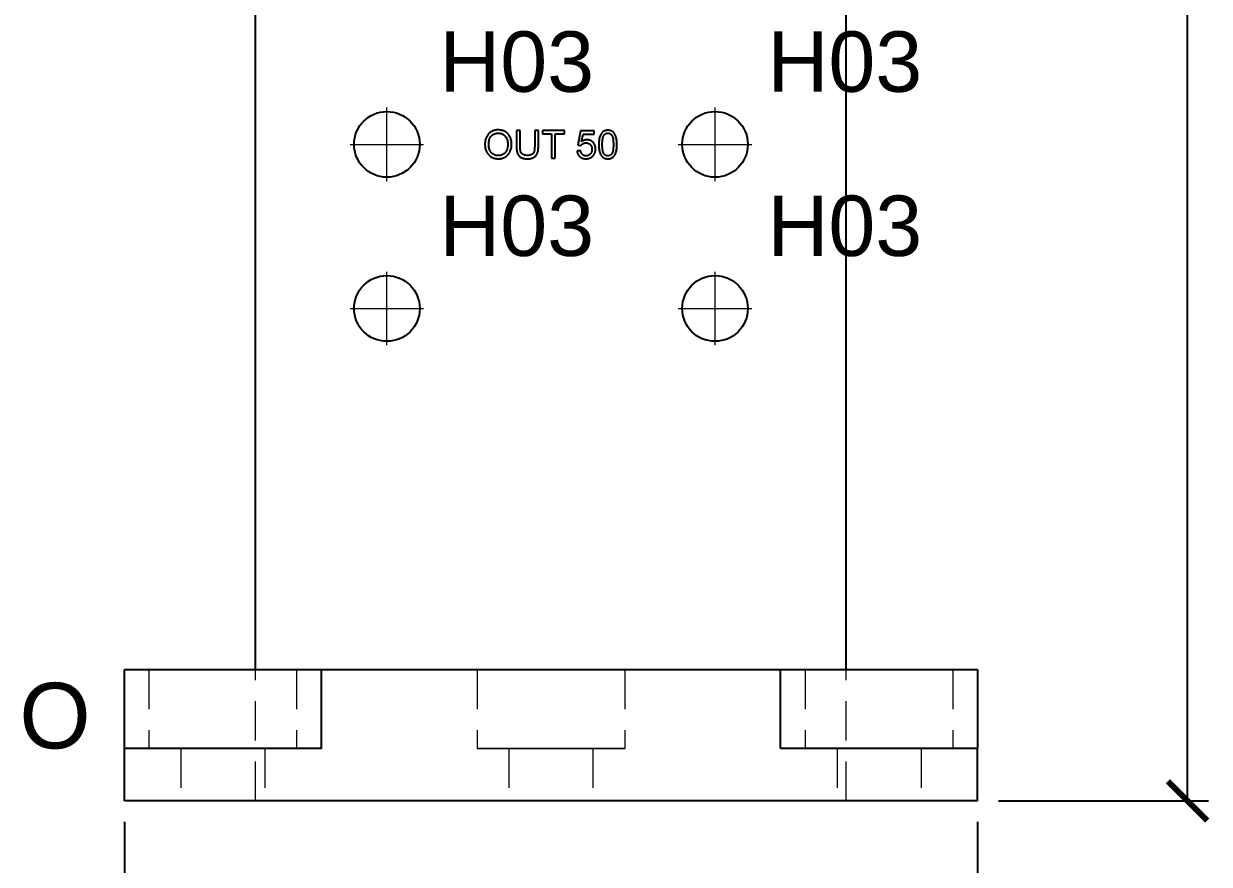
# Model space of a CAD drawing. Header units: millimetres. Extents: x 40 to 1360, y 134 to 546.
# Drawn here: x 281.8 to 372.2, y 262.7 to 326.7 of the extents above; entities that cross this region are included whole.
import ezdxf

# ---------------------------------------------------------------- set-up
doc = ezdxf.new("R2010")
doc.units = ezdxf.units.MM
doc.linetypes.add('WP_HIDDEN', pattern=[2.3, 1.5, -0.8])
for name, color, linetype, lineweight in [('ANNOTATIONS', 7, 'CONTINUOUS', 18), ('DIMENSIONS', 7, 'CONTINUOUS', 18), ('HIDDEN', 7, 'WP_HIDDEN', 13), ('VISIBLE', 7, 'CONTINUOUS', 25)]:
    doc.layers.add(name, color=color, linetype=linetype, lineweight=lineweight)
doc.styles.add('CJK', font='Arial Unicode.ttf')
doc.styles.add('OpenSansCondensed-Light', font='OpenSansCondensed-Light.ttf')
doc.dimstyles.new('EZDXF', dxfattribs={"dimtxt": 0.25, "dimasz": 0.175, "dimexe": 0.375, "dimexo": 0.125, "dimgap": 0.1, "dimtad": 1, "dimlfac": 100, "dimzin": 12, "dimdsep": 46, "dimtxsty": 'OpenSansCondensed-Light', "dimblk": 'ARCHTICK', "dimcen": 2.5, "dimazin": 3, "dimtfac": 0.5, "dimtmove": 2, "dimatfit": 3})

# ---------------------------------------------------------------- blocks, each defined once
blk = doc.blocks.new('_ARCHTICK')
at = {"color": 0, "linetype": 'BYBLOCK', "const_width": 0.15}
blk.add_lwpolyline([(-0.5, -0.5), (0.5, 0.5)], dxfattribs=at)

msp = doc.modelspace()

# ---------------------------------------------------------------- linework, layer by layer
at = {"layer": 'ANNOTATIONS'}
for p, q in [((309.5, 314.7), (309.5, 320.3)), ((334.5, 314.7), (334.5, 320.3)), ((306.7, 317.5), (312.3, 317.5)), ((331.7, 317.5), (337.3, 317.5)), ((309.5, 302.2), (309.5, 307.8)), ((334.5, 302.2), (334.5, 307.8)), ((306.7, 305), (312.3, 305)), ((331.7, 305), (337.3, 305))]:
    msp.add_line(p, q, dxfattribs=at)
at = {"layer": 'HIDDEN', "ltscale": 2}
for p, q in [((299.5, 277.5), (299.5, 492.5)), ((344.5, 277.5), (344.5, 492.5)), ((289.5, 277.5), (296.5, 277.5)), ((289.5, 267.5), (289.5, 277.5)), ((291.375, 277.5), (291.375, 271.5)), ((299.5, 277.5), (344.5, 277.5)), ((299.5, 267.5), (299.5, 277.5)), ((302.625, 277.5), (302.625, 271.5)), ((316.375, 277.5), (316.375, 271.5)), ((327.625, 277.5), (327.625, 271.5)), ((341.375, 277.5), (341.375, 271.5)), ((344.5, 267.5), (344.5, 277.5)), ((347.5, 277.5), (354.5, 277.5)), ((352.625, 277.5), (352.625, 271.5)), ((354.5, 267.5), (354.5, 277.5)), ((293.8, 271.5), (293.8, 267.5)), ((300.2, 271.5), (300.2, 267.5)), ((318.8, 271.5), (318.8, 267.5)), ((325.2, 271.5), (325.2, 267.5)), ((343.8, 271.5), (343.8, 267.5)), ((350.2, 271.5), (350.2, 267.5)), ((289.5, 267.5), (296.5, 267.5)), ((299.5, 267.5), (344.5, 267.5)), ((347.5, 267.5), (354.5, 267.5))]:
    msp.add_line(p, q, dxfattribs=at)
for points in [[(302.625, 277.5), (302.48397, 277.5), (302.06795, 277.5), (301.3978, 277.5), (300.50713, 277.5), (299.4406, 277.5), (298.25168, 277.5), (297, 277.5), (295.74832, 277.5), (294.5594, 277.5), (293.49287, 277.5), (292.6022, 277.5), (291.93205, 277.5), (291.51603, 277.5), (291.375, 277.5)], [(291.375, 277.5), (291.41037, 277.5), (291.51603, 277.5), (291.69066, 277.5), (291.93205, 277.5), (292.23718, 277.5), (292.6022, 277.5), (293.02252, 277.5), (293.49287, 277.5), (294.00732, 277.5), (294.5594, 277.5), (295.14218, 277.5), (295.74832, 277.5), (296.3702, 277.5), (297, 277.5)], [(296.5, 277.5), (296.83589, 277.5), (297.16756, 277.5), (297.49084, 277.5), (297.80165, 277.5), (298.0961, 277.5), (298.37047, 277.5), (298.62132, 277.5), (298.84549, 277.5), (299.04017, 277.5), (299.20291, 277.5), (299.33165, 277.5), (299.42478, 277.5), (299.48114, 277.5), (299.5, 277.5)], [(297, 277.5), (297.6298, 277.5), (298.25168, 277.5), (298.85782, 277.5), (299.4406, 277.5), (299.99268, 277.5), (300.50713, 277.5), (300.97748, 277.5), (301.3978, 277.5), (301.76282, 277.5), (302.06795, 277.5), (302.30934, 277.5), (302.48397, 277.5), (302.58963, 277.5), (302.625, 277.5)], [(327.625, 277.5), (327.48397, 277.5), (327.06795, 277.5), (326.3978, 277.5), (325.50713, 277.5), (324.4406, 277.5), (323.25168, 277.5), (322, 277.5), (320.74832, 277.5), (319.5594, 277.5), (318.49287, 277.5), (317.6022, 277.5), (316.93205, 277.5), (316.51603, 277.5), (316.375, 277.5)], [(316.375, 277.5), (316.41037, 277.5), (316.51603, 277.5), (316.69066, 277.5), (316.93205, 277.5), (317.23718, 277.5), (317.6022, 277.5), (318.02252, 277.5), (318.49287, 277.5), (319.00732, 277.5), (319.5594, 277.5), (320.14218, 277.5), (320.74832, 277.5), (321.3702, 277.5), (322, 277.5)], [(322, 277.5), (322.6298, 277.5), (323.25168, 277.5), (323.85782, 277.5), (324.4406, 277.5), (324.99268, 277.5), (325.50713, 277.5), (325.97748, 277.5), (326.3978, 277.5), (326.76282, 277.5), (327.06795, 277.5), (327.30934, 277.5), (327.48397, 277.5), (327.58963, 277.5), (327.625, 277.5)], [(352.625, 277.5), (352.48397, 277.5), (352.06795, 277.5), (351.3978, 277.5), (350.50713, 277.5), (349.4406, 277.5), (348.25168, 277.5), (347, 277.5), (345.74832, 277.5), (344.5594, 277.5), (343.49287, 277.5), (342.6022, 277.5), (341.93205, 277.5), (341.51603, 277.5), (341.375, 277.5)], [(341.375, 277.5), (341.41037, 277.5), (341.51603, 277.5), (341.69066, 277.5), (341.93205, 277.5), (342.23718, 277.5), (342.6022, 277.5), (343.02252, 277.5), (343.49287, 277.5), (344.00732, 277.5), (344.5594, 277.5), (345.14218, 277.5), (345.74832, 277.5), (346.3702, 277.5), (347, 277.5)], [(344.5, 277.5), (344.51886, 277.5), (344.57522, 277.5), (344.66835, 277.5), (344.79709, 277.5), (344.95983, 277.5), (345.15451, 277.5), (345.37868, 277.5), (345.62953, 277.5), (345.9039, 277.5), (346.19835, 277.5), (346.50916, 277.5), (346.83244, 277.5), (347.16411, 277.5), (347.5, 277.5)], [(347, 277.5), (347.6298, 277.5), (348.25168, 277.5), (348.85782, 277.5), (349.4406, 277.5), (349.99268, 277.5), (350.50713, 277.5), (350.97748, 277.5), (351.3978, 277.5), (351.76282, 277.5), (352.06795, 277.5), (352.30934, 277.5), (352.48397, 277.5), (352.58963, 277.5), (352.625, 277.5)], [(302.625, 271.5), (302.48397, 271.5), (302.06795, 271.5), (301.3978, 271.5), (300.50713, 271.5), (299.4406, 271.5), (298.25168, 271.5), (297, 271.5), (295.74832, 271.5), (294.5594, 271.5), (293.49287, 271.5), (292.6022, 271.5), (291.93205, 271.5), (291.51603, 271.5), (291.375, 271.5)], [(291.375, 271.5), (291.41037, 271.5), (291.51603, 271.5), (291.69066, 271.5), (291.93205, 271.5), (292.23718, 271.5), (292.6022, 271.5), (293.02252, 271.5), (293.49287, 271.5), (294.00732, 271.5), (294.5594, 271.5), (295.14218, 271.5), (295.74832, 271.5), (296.3702, 271.5), (297, 271.5)], [(300.2, 271.5), (300.11977, 271.5), (299.8831, 271.5), (299.50186, 271.5), (298.99517, 271.5), (298.38843, 271.5), (297.71207, 271.5), (297, 271.5), (296.28793, 271.5), (295.61157, 271.5), (295.00483, 271.5), (294.49814, 271.5), (294.1169, 271.5), (293.88023, 271.5), (293.8, 271.5)], [(293.8, 271.5), (293.82012, 271.5), (293.88023, 271.5), (293.97957, 271.5), (294.1169, 271.5), (294.29048, 271.5), (294.49814, 271.5), (294.73726, 271.5), (295.00483, 271.5), (295.2975, 271.5), (295.61157, 271.5), (295.94311, 271.5), (296.28793, 271.5), (296.64171, 271.5), (297, 271.5)], [(297, 271.5), (297.6298, 271.5), (298.25168, 271.5), (298.85782, 271.5), (299.4406, 271.5), (299.99268, 271.5), (300.50713, 271.5), (300.97748, 271.5), (301.3978, 271.5), (301.76282, 271.5), (302.06795, 271.5), (302.30934, 271.5), (302.48397, 271.5), (302.58963, 271.5), (302.625, 271.5)], [(297, 271.5), (297.35829, 271.5), (297.71207, 271.5), (298.05689, 271.5), (298.38843, 271.5), (298.7025, 271.5), (298.99517, 271.5), (299.26274, 271.5), (299.50186, 271.5), (299.70952, 271.5), (299.8831, 271.5), (300.02043, 271.5), (300.11977, 271.5), (300.17988, 271.5), (300.2, 271.5)], [(327.625, 271.5), (327.48397, 271.5), (327.06795, 271.5), (326.3978, 271.5), (325.50713, 271.5), (324.4406, 271.5), (323.25168, 271.5), (322, 271.5), (320.74832, 271.5), (319.5594, 271.5), (318.49287, 271.5), (317.6022, 271.5), (316.93205, 271.5), (316.51603, 271.5), (316.375, 271.5)], [(316.375, 271.5), (316.41037, 271.5), (316.51603, 271.5), (316.69066, 271.5), (316.93205, 271.5), (317.23718, 271.5), (317.6022, 271.5), (318.02252, 271.5), (318.49287, 271.5), (319.00732, 271.5), (319.5594, 271.5), (320.14218, 271.5), (320.74832, 271.5), (321.3702, 271.5), (322, 271.5)], [(325.2, 271.5), (325.11977, 271.5), (324.8831, 271.5), (324.50186, 271.5), (323.99517, 271.5), (323.38843, 271.5), (322.71207, 271.5), (322, 271.5), (321.28793, 271.5), (320.61157, 271.5), (320.00483, 271.5), (319.49814, 271.5), (319.1169, 271.5), (318.88023, 271.5), (318.8, 271.5)], [(318.8, 271.5), (318.82012, 271.5), (318.88023, 271.5), (318.97957, 271.5), (319.1169, 271.5), (319.29048, 271.5), (319.49814, 271.5), (319.73726, 271.5), (320.00483, 271.5), (320.2975, 271.5), (320.61157, 271.5), (320.94311, 271.5), (321.28793, 271.5), (321.64171, 271.5), (322, 271.5)], [(322, 271.5), (322.35829, 271.5), (322.71207, 271.5), (323.05689, 271.5), (323.38843, 271.5), (323.7025, 271.5), (323.99517, 271.5), (324.26274, 271.5), (324.50186, 271.5), (324.70952, 271.5), (324.8831, 271.5), (325.02043, 271.5), (325.11977, 271.5), (325.17988, 271.5), (325.2, 271.5)], [(322, 271.5), (322.6298, 271.5), (323.25168, 271.5), (323.85782, 271.5), (324.4406, 271.5), (324.99268, 271.5), (325.50713, 271.5), (325.97748, 271.5), (326.3978, 271.5), (326.76282, 271.5), (327.06795, 271.5), (327.30934, 271.5), (327.48397, 271.5), (327.58963, 271.5), (327.625, 271.5)], [(352.625, 271.5), (352.48397, 271.5), (352.06795, 271.5), (351.3978, 271.5), (350.50713, 271.5), (349.4406, 271.5), (348.25168, 271.5), (347, 271.5), (345.74832, 271.5), (344.5594, 271.5), (343.49287, 271.5), (342.6022, 271.5), (341.93205, 271.5), (341.51603, 271.5), (341.375, 271.5)], [(341.375, 271.5), (341.41037, 271.5), (341.51603, 271.5), (341.69066, 271.5), (341.93205, 271.5), (342.23718, 271.5), (342.6022, 271.5), (343.02252, 271.5), (343.49287, 271.5), (344.00732, 271.5), (344.5594, 271.5), (345.14218, 271.5), (345.74832, 271.5), (346.3702, 271.5), (347, 271.5)], [(350.2, 271.5), (350.11977, 271.5), (349.8831, 271.5), (349.50186, 271.5), (348.99517, 271.5), (348.38843, 271.5), (347.71207, 271.5), (347, 271.5), (346.28793, 271.5), (345.61157, 271.5), (345.00483, 271.5), (344.49814, 271.5), (344.1169, 271.5), (343.88023, 271.5), (343.8, 271.5)], [(343.8, 271.5), (343.82012, 271.5), (343.88023, 271.5), (343.97957, 271.5), (344.1169, 271.5), (344.29048, 271.5), (344.49814, 271.5), (344.73726, 271.5), (345.00483, 271.5), (345.2975, 271.5), (345.61157, 271.5), (345.94311, 271.5), (346.28793, 271.5), (346.64171, 271.5), (347, 271.5)], [(347, 271.5), (347.6298, 271.5), (348.25168, 271.5), (348.85782, 271.5), (349.4406, 271.5), (349.99268, 271.5), (350.50713, 271.5), (350.97748, 271.5), (351.3978, 271.5), (351.76282, 271.5), (352.06795, 271.5), (352.30934, 271.5), (352.48397, 271.5), (352.58963, 271.5), (352.625, 271.5)], [(347, 271.5), (347.35829, 271.5), (347.71207, 271.5), (348.05689, 271.5), (348.38843, 271.5), (348.7025, 271.5), (348.99517, 271.5), (349.26274, 271.5), (349.50186, 271.5), (349.70952, 271.5), (349.8831, 271.5), (350.02043, 271.5), (350.11977, 271.5), (350.17988, 271.5), (350.2, 271.5)], [(300.2, 267.5), (300.11977, 267.5), (299.8831, 267.5), (299.50186, 267.5), (298.99517, 267.5), (298.38843, 267.5), (297.71207, 267.5), (297, 267.5), (296.28793, 267.5), (295.61157, 267.5), (295.00483, 267.5), (294.49814, 267.5), (294.1169, 267.5), (293.88023, 267.5), (293.8, 267.5)], [(293.8, 267.5), (293.82012, 267.5), (293.88023, 267.5), (293.97957, 267.5), (294.1169, 267.5), (294.29048, 267.5), (294.49814, 267.5), (294.73726, 267.5), (295.00483, 267.5), (295.2975, 267.5), (295.61157, 267.5), (295.94311, 267.5), (296.28793, 267.5), (296.64171, 267.5), (297, 267.5)], [(296.5, 267.5), (296.83589, 267.5), (297.16756, 267.5), (297.49084, 267.5), (297.80165, 267.5), (298.0961, 267.5), (298.37047, 267.5), (298.62132, 267.5), (298.84549, 267.5), (299.04017, 267.5), (299.20291, 267.5), (299.33165, 267.5), (299.42478, 267.5), (299.48114, 267.5), (299.5, 267.5)], [(297, 267.5), (297.35829, 267.5), (297.71207, 267.5), (298.05689, 267.5), (298.38843, 267.5), (298.7025, 267.5), (298.99517, 267.5), (299.26274, 267.5), (299.50186, 267.5), (299.70952, 267.5), (299.8831, 267.5), (300.02043, 267.5), (300.11977, 267.5), (300.17988, 267.5), (300.2, 267.5)], [(325.2, 267.5), (325.11977, 267.5), (324.8831, 267.5), (324.50186, 267.5), (323.99517, 267.5), (323.38843, 267.5), (322.71207, 267.5), (322, 267.5), (321.28793, 267.5), (320.61157, 267.5), (320.00483, 267.5), (319.49814, 267.5), (319.1169, 267.5), (318.88023, 267.5), (318.8, 267.5)], [(318.8, 267.5), (318.82012, 267.5), (318.88023, 267.5), (318.97957, 267.5), (319.1169, 267.5), (319.29048, 267.5), (319.49814, 267.5), (319.73726, 267.5), (320.00483, 267.5), (320.2975, 267.5), (320.61157, 267.5), (320.94311, 267.5), (321.28793, 267.5), (321.64171, 267.5), (322, 267.5)], [(322, 267.5), (322.35829, 267.5), (322.71207, 267.5), (323.05689, 267.5), (323.38843, 267.5), (323.7025, 267.5), (323.99517, 267.5), (324.26274, 267.5), (324.50186, 267.5), (324.70952, 267.5), (324.8831, 267.5), (325.02043, 267.5), (325.11977, 267.5), (325.17988, 267.5), (325.2, 267.5)], [(350.2, 267.5), (350.11977, 267.5), (349.8831, 267.5), (349.50186, 267.5), (348.99517, 267.5), (348.38843, 267.5), (347.71207, 267.5), (347, 267.5), (346.28793, 267.5), (345.61157, 267.5), (345.00483, 267.5), (344.49814, 267.5), (344.1169, 267.5), (343.88023, 267.5), (343.8, 267.5)], [(343.8, 267.5), (343.82012, 267.5), (343.88023, 267.5), (343.97957, 267.5), (344.1169, 267.5), (344.29048, 267.5), (344.49814, 267.5), (344.73726, 267.5), (345.00483, 267.5), (345.2975, 267.5), (345.61157, 267.5), (345.94311, 267.5), (346.28793, 267.5), (346.64171, 267.5), (347, 267.5)], [(344.5, 267.5), (344.51886, 267.5), (344.57522, 267.5), (344.66835, 267.5), (344.79709, 267.5), (344.95983, 267.5), (345.15451, 267.5), (345.37868, 267.5), (345.62953, 267.5), (345.9039, 267.5), (346.19835, 267.5), (346.50916, 267.5), (346.83244, 267.5), (347.16411, 267.5), (347.5, 267.5)], [(347, 267.5), (347.35829, 267.5), (347.71207, 267.5), (348.05689, 267.5), (348.38843, 267.5), (348.7025, 267.5), (348.99517, 267.5), (349.26274, 267.5), (349.50186, 267.5), (349.70952, 267.5), (349.8831, 267.5), (350.02043, 267.5), (350.11977, 267.5), (350.17988, 267.5), (350.2, 267.5)]]:
    msp.add_lwpolyline(points, dxfattribs=at)
at = {"layer": 'VISIBLE'}
for p, q in [((299.5, 280.5), (299.5, 492.5)), ((344.5, 280.5), (344.5, 492.5)), ((317.06054, 317.99449), (317.04166, 317.94359)), ((317.08163, 318.0436), (317.06054, 317.99449)), ((317.10495, 318.09091), (317.08163, 318.0436)), ((317.13049, 318.13642), (317.10495, 318.09091)), ((317.15825, 318.18014), (317.13049, 318.13642)), ((317.18823, 318.22207), (317.15825, 318.18014)), ((317.22042, 318.2622), (317.18823, 318.22207)), ((317.25485, 318.30053), (317.22042, 318.2622)), ((317.29102, 318.33679), (317.25485, 318.30053)), ((317.32849, 318.37072), (317.29102, 318.33679)), ((317.36725, 318.4023), (317.32849, 318.37072)), ((317.32879, 317.92045), (317.34477, 317.96005)), ((317.34477, 317.96005), (317.36244, 317.99751)), ((317.36244, 317.99751), (317.38179, 318.03282)), ((317.4073, 318.43155), (317.36725, 318.4023)), ((317.38179, 318.03282), (317.40282, 318.06599)), ((317.40282, 318.06599), (317.42553, 318.09701)), ((317.44864, 318.45845), (317.4073, 318.43155)), ((317.42553, 318.09701), (317.44993, 318.12588)), ((317.49128, 318.48302), (317.44864, 318.45845)), ((317.44993, 318.12588), (317.47601, 318.1526)), ((317.47601, 318.1526), (317.50325, 318.17745)), ((317.5352, 318.50524), (317.49128, 318.48302)), ((317.50325, 318.17745), (317.53115, 318.2007)), ((317.53115, 318.2007), (317.5597, 318.22234)), ((317.58042, 318.52513), (317.5352, 318.50524)), ((317.5597, 318.22234), (317.5889, 318.24238)), ((317.62693, 318.54268), (317.58042, 318.52513)), ((317.5889, 318.24238), (317.61875, 318.26082)), ((317.61875, 318.26082), (317.64925, 318.27765)), ((317.67473, 318.55789), (317.62693, 318.54268)), ((317.64925, 318.27765), (317.68041, 318.29288)), ((317.72382, 318.57075), (317.67473, 318.55789)), ((317.68041, 318.29288), (317.71221, 318.30651)), ((317.71221, 318.30651), (317.74467, 318.31853)), ((317.77421, 318.58128), (317.72382, 318.57075)), ((317.74467, 318.31853), (317.77778, 318.32895)), ((317.82588, 318.58947), (317.77421, 318.58128)), ((317.77778, 318.32895), (317.81154, 318.33777)), ((317.81154, 318.33777), (317.84595, 318.34499)), ((317.87885, 318.59532), (317.82588, 318.58947)), ((317.84595, 318.34499), (317.88101, 318.3506)), ((317.93311, 318.59883), (317.87885, 318.59532)), ((317.88101, 318.3506), (317.91673, 318.35461)), ((317.91673, 318.35461), (317.95309, 318.35701)), ((317.98866, 318.6), (317.93311, 318.59883)), ((317.95309, 318.35701), (317.99011, 318.35781)), ((318.06135, 318.5978), (317.98866, 318.6)), ((317.99011, 318.35781), (318.04204, 318.35615)), ((318.04204, 318.35615), (318.09267, 318.35115)), ((318.13223, 318.59121), (318.06135, 318.5978)), ((318.09267, 318.35115), (318.14201, 318.34282)), ((318.2013, 318.58022), (318.13223, 318.59121)), ((318.14201, 318.34282), (318.19006, 318.33116)), ((318.19006, 318.33116), (318.23682, 318.31617)), ((318.26856, 318.56483), (318.2013, 318.58022)), ((318.23682, 318.31617), (318.28229, 318.29785)), ((318.334, 318.54505), (318.26856, 318.56483)), ((318.28229, 318.29785), (318.32646, 318.2762)), ((318.32646, 318.2762), (318.36935, 318.25122)), ((318.39763, 318.52087), (318.334, 318.54505)), ((318.36935, 318.25122), (318.41032, 318.22321)), ((318.45944, 318.4923), (318.39763, 318.52087)), ((318.41032, 318.22321), (318.44875, 318.19249)), ((318.44875, 318.19249), (318.48464, 318.15904)), ((318.51945, 318.45933), (318.45944, 318.4923)), ((318.48464, 318.15904), (318.518, 318.12287)), ((318.518, 318.12287), (318.54881, 318.08399)), ((318.54856, 318.44131), (318.51945, 318.45933)), ((318.57679, 318.42243), (318.54856, 318.44131)), ((318.54881, 318.08399), (318.57709, 318.04239)), ((318.60414, 318.40268), (318.57679, 318.42243)), ((318.57709, 318.04239), (318.60283, 317.99806)), ((318.60283, 317.99806), (318.62604, 317.95102)), ((318.63062, 318.38206), (318.60414, 318.40268)), ((318.65621, 318.36057), (318.63062, 318.38206)), ((318.68093, 318.33822), (318.65621, 318.36057)), ((318.70477, 318.315), (318.68093, 318.33822)), ((318.72774, 318.29092), (318.70477, 318.315)), ((318.74982, 318.26597), (318.72774, 318.29092)), ((318.77103, 318.24015), (318.74982, 318.26597)), ((318.79136, 318.21347), (318.77103, 318.24015)), ((318.81081, 318.18591), (318.79136, 318.21347)), ((318.82938, 318.1575), (318.81081, 318.18591)), ((318.84707, 318.12821), (318.82938, 318.1575)), ((318.87983, 318.06704), (318.84707, 318.12821)), ((318.90889, 318.00308), (318.87983, 318.06704)), ((318.93408, 317.93702), (318.90889, 318.00308)), ((319.37073, 318.56229), (319.37073, 317.33395)), ((319.65208, 318.56229), (319.37073, 318.56229)), ((319.65208, 317.3354), (319.65208, 318.56229)), ((320.7615, 318.56229), (320.7615, 317.3354)), ((321.04285, 318.56229), (320.7615, 318.56229)), ((321.04285, 317.33395), (321.04285, 318.56229)), ((321.35175, 318.56229), (321.35175, 318.3114)), ((323.03691, 318.56229), (321.35175, 318.56229)), ((321.35175, 318.3114), (322.05221, 318.3114)), ((322.05221, 318.3114), (322.05221, 316.43626)), ((322.33355, 318.3114), (323.03691, 318.3114)), ((322.33355, 316.43626), (322.33355, 318.3114)), ((323.03691, 318.3114), (323.03691, 318.56229)), ((324.24351, 318.53329), (324.03757, 317.44127)), ((325.30073, 318.53329), (324.24351, 318.53329)), ((324.33777, 317.71246), (324.45234, 318.28385)), ((324.45234, 318.28385), (325.30073, 318.28385)), ((325.30073, 318.28385), (325.30073, 318.53329)), ((325.68662, 317.96756), (325.67329, 317.8986)), ((325.70238, 318.03193), (325.68662, 317.96756)), ((325.72057, 318.09169), (325.70238, 318.03193)), ((325.74114, 318.14752), (325.72057, 318.09169)), ((325.76407, 318.20005), (325.74114, 318.14752)), ((325.78936, 318.2493), (325.76407, 318.20005)), ((325.81701, 318.29527), (325.78936, 318.2493)), ((325.84701, 318.33795), (325.81701, 318.29527)), ((325.87937, 318.37734), (325.84701, 318.33795)), ((325.91408, 318.41345), (325.87937, 318.37734)), ((325.95115, 318.44628), (325.91408, 318.41345)), ((325.94499, 317.92601), (325.95395, 317.96959)), ((325.99064, 318.47551), (325.95115, 318.44628)), ((325.95395, 317.96959), (325.96396, 318.01059)), ((325.96396, 318.01059), (325.97502, 318.04903)), ((325.97502, 318.04903), (325.98714, 318.0849)), ((325.98714, 318.0849), (326.00031, 318.11819)), ((326.03259, 318.50084), (325.99064, 318.47551)), ((326.00031, 318.11819), (326.01453, 318.14891)), ((326.01453, 318.14891), (326.02981, 318.17706)), ((326.02981, 318.17706), (326.04614, 318.20264)), ((326.07702, 318.52228), (326.03259, 318.50084)), ((326.04614, 318.20264), (326.07411, 318.23833)), ((326.07411, 318.23833), (326.08894, 318.25439)), ((326.12391, 318.53982), (326.07702, 318.52228)), ((326.08894, 318.25439), (326.10433, 318.26926)), ((326.10433, 318.26926), (326.1203, 318.28294)), ((326.1203, 318.28294), (326.13683, 318.29543)), ((326.17328, 318.55346), (326.12391, 318.53982)), ((326.13683, 318.29543), (326.15393, 318.30673)), ((326.15393, 318.30673), (326.17159, 318.31684)), ((326.17159, 318.31684), (326.18982, 318.32576)), ((326.22511, 318.5632), (326.17328, 318.55346)), ((326.18982, 318.32576), (326.20861, 318.3335)), ((326.20861, 318.3335), (326.22798, 318.34004)), ((326.27942, 318.56905), (326.22511, 318.5632)), ((326.22798, 318.34004), (326.24791, 318.34539)), ((326.24791, 318.34539), (326.2684, 318.34956)), ((326.2684, 318.34956), (326.28947, 318.35253)), ((326.33619, 318.571), (326.27942, 318.56905)), ((326.28947, 318.35253), (326.31109, 318.35432)), ((326.31109, 318.35432), (326.33329, 318.35491)), ((326.33329, 318.35491), (326.3559, 318.35424)), ((326.37831, 318.56992), (326.33619, 318.571)), ((326.3559, 318.35424), (326.37803, 318.35221)), ((326.37803, 318.35221), (326.3997, 318.34884)), ((326.41912, 318.56669), (326.37831, 318.56992)), ((326.3997, 318.34884), (326.42089, 318.34412)), ((326.45862, 318.56131), (326.41912, 318.56669)), ((326.42089, 318.34412), (326.44162, 318.33806)), ((326.44162, 318.33806), (326.46187, 318.33064)), ((326.4968, 318.55377), (326.45862, 318.56131)), ((326.46187, 318.33064), (326.48166, 318.32188)), ((326.48166, 318.32188), (326.50097, 318.31177)), ((326.53367, 318.54409), (326.4968, 318.55377)), ((326.50097, 318.31177), (326.51982, 318.30031)), ((326.51982, 318.30031), (326.53819, 318.2875)), ((326.56922, 318.53225), (326.53367, 318.54409)), ((326.53819, 318.2875), (326.5561, 318.27334)), ((326.5561, 318.27334), (326.57353, 318.25784)), ((326.60346, 318.51825), (326.56922, 318.53225)), ((326.57353, 318.25784), (326.59049, 318.24098)), ((326.59049, 318.24098), (326.60699, 318.22278)), ((326.63639, 318.50211), (326.60346, 318.51825)), ((326.60699, 318.22278), (326.62301, 318.20323)), ((326.62301, 318.20323), (326.63856, 318.18233)), ((326.66795, 318.48394), (326.63639, 318.50211)), ((326.63856, 318.18233), (326.6534, 318.15938)), ((326.6534, 318.15938), (326.66728, 318.13368)), ((326.66728, 318.13368), (326.68021, 318.10523)), ((326.69811, 318.46386), (326.66795, 318.48394)), ((326.68021, 318.10523), (326.69218, 318.07402)), ((326.69218, 318.07402), (326.70319, 318.04006)), ((326.72687, 318.44188), (326.69811, 318.46386)), ((326.70319, 318.04006), (326.71324, 318.00334)), ((326.71324, 318.00334), (326.72233, 317.96388)), ((326.72233, 317.96388), (326.73047, 317.92165)), ((326.75422, 318.418), (326.72687, 318.44188)), ((326.78016, 318.39221), (326.75422, 318.418)), ((326.80471, 318.36452), (326.78016, 318.39221)), ((326.82784, 318.33493), (326.80471, 318.36452)), ((326.84957, 318.30343), (326.82784, 318.33493)), ((326.87003, 318.2701), (326.84957, 318.30343)), ((326.88936, 318.235), (326.87003, 318.2701)), ((326.90756, 318.19813), (326.88936, 318.235)), ((326.92462, 318.15949), (326.90756, 318.19813)), ((326.94055, 318.11909), (326.92462, 318.15949)), ((326.95535, 318.07692), (326.94055, 318.11909)), ((326.96901, 318.03298), (326.95535, 318.07692)), ((326.98154, 317.98728), (326.96901, 318.03298)), ((326.99276, 317.93866), (326.98154, 317.98728)), ((316.97171, 317.53699), (316.9706, 317.47172)), ((316.9706, 317.47172), (316.9725, 317.4022)), ((316.97504, 317.60046), (316.97171, 317.53699)), ((316.9725, 317.4022), (316.97821, 317.33359)), ((316.98059, 317.66214), (316.97504, 317.60046)), ((316.97821, 317.33359), (316.98773, 317.26588)), ((316.98837, 317.72202), (316.98059, 317.66214)), ((316.98773, 317.26588), (317.00105, 317.19908)), ((316.99836, 317.78011), (316.98837, 317.72202)), ((317.01057, 317.8364), (316.99836, 317.78011)), ((317.00105, 317.19908), (317.01819, 317.13318)), ((317.02501, 317.89089), (317.01057, 317.8364)), ((317.01819, 317.13318), (317.03912, 317.06819)), ((317.04166, 317.94359), (317.02501, 317.89089)), ((317.03912, 317.06819), (317.06387, 317.00411)), ((317.26065, 317.46737), (317.26149, 317.5263)), ((317.26145, 317.41997), (317.26065, 317.46737)), ((317.26388, 317.37384), (317.26145, 317.41997)), ((317.26149, 317.5263), (317.26401, 317.58308)), ((317.26791, 317.32899), (317.26388, 317.37384)), ((317.26401, 317.58308), (317.26822, 317.63772)), ((317.27356, 317.28541), (317.26791, 317.32899)), ((317.26822, 317.63772), (317.27411, 317.69021)), ((317.28083, 317.24311), (317.27356, 317.28541)), ((317.27411, 317.69021), (317.28168, 317.74055)), ((317.28971, 317.20208), (317.28083, 317.24311)), ((317.28168, 317.74055), (317.29093, 317.78874)), ((317.3002, 317.16233), (317.28971, 317.20208)), ((317.29093, 317.78874), (317.30187, 317.83479)), ((317.31231, 317.12385), (317.3002, 317.16233)), ((317.30187, 317.83479), (317.31449, 317.87869)), ((317.32603, 317.08664), (317.31231, 317.12385)), ((317.31449, 317.87869), (317.32879, 317.92045)), ((317.34137, 317.05071), (317.32603, 317.08664)), ((318.63362, 317.05788), (318.61678, 317.02193)), ((318.62604, 317.95102), (318.6466, 317.90159)), ((318.64885, 317.0953), (318.63362, 317.05788)), ((318.6466, 317.90159), (318.66442, 317.85009)), ((318.66248, 317.13418), (318.64885, 317.0953)), ((318.6745, 317.17452), (318.66248, 317.13418)), ((318.66442, 317.85009), (318.6795, 317.79654)), ((318.68492, 317.21632), (318.6745, 317.17452)), ((318.6795, 317.79654), (318.69184, 317.74092)), ((318.69374, 317.25958), (318.68492, 317.21632)), ((318.69184, 317.74092), (318.70144, 317.68324)), ((318.70095, 317.30431), (318.69374, 317.25958)), ((318.70656, 317.3505), (318.70095, 317.30431)), ((318.70144, 317.68324), (318.70829, 317.6235)), ((318.71057, 317.39814), (318.70656, 317.3505)), ((318.70829, 317.6235), (318.71241, 317.56169)), ((318.71298, 317.44725), (318.71057, 317.39814)), ((318.71241, 317.56169), (318.71378, 317.49782)), ((318.71378, 317.49782), (318.71298, 317.44725)), ((318.93041, 317.04961), (318.95284, 317.11875)), ((318.95539, 317.86885), (318.93408, 317.93702)), ((318.95284, 317.11875), (318.97119, 317.19001)), ((318.97282, 317.79857), (318.95539, 317.86885)), ((318.97119, 317.19001), (318.98547, 317.26341)), ((318.98639, 317.72618), (318.97282, 317.79857)), ((318.98547, 317.26341), (318.99567, 317.33893)), ((318.99607, 317.65169), (318.98639, 317.72618)), ((318.99567, 317.33893), (319.00178, 317.41659)), ((319.00189, 317.57508), (318.99607, 317.65169)), ((319.00178, 317.41659), (319.00382, 317.49637)), ((319.00382, 317.49637), (319.00189, 317.57508)), ((319.37073, 317.33395), (319.372, 317.2517)), ((319.372, 317.2517), (319.37581, 317.17392)), ((319.37581, 317.17392), (319.38215, 317.10061)), ((319.38215, 317.10061), (319.39103, 317.03176)), ((319.65288, 317.26843), (319.65208, 317.3354)), ((319.65529, 317.20601), (319.65288, 317.26843)), ((319.65932, 317.14815), (319.65529, 317.20601)), ((319.66495, 317.09484), (319.65932, 317.14815)), ((319.67219, 317.04609), (319.66495, 317.09484)), ((320.74294, 317.07171), (320.73624, 317.03486)), ((320.74862, 317.11058), (320.74294, 317.07171)), ((320.75325, 317.15149), (320.74862, 317.11058)), ((320.75944, 317.23939), (320.75325, 317.15149)), ((320.7615, 317.3354), (320.75944, 317.23939)), ((321.02472, 317.04644), (321.03265, 317.11213)), ((321.03265, 317.11213), (321.03832, 317.18195)), ((321.03832, 317.18195), (321.04171, 317.25589)), ((321.04171, 317.25589), (321.04285, 317.33395)), ((324.03757, 317.44127), (324.28266, 317.40936)), ((324.28266, 317.40936), (324.29785, 317.43167)), ((324.29785, 317.43167), (324.31439, 317.45291)), ((324.31439, 317.45291), (324.33229, 317.47309)), ((324.33229, 317.47309), (324.35155, 317.49221)), ((324.38592, 317.74373), (324.33777, 317.71246)), ((324.35155, 317.49221), (324.37217, 317.51025)), ((324.37217, 317.51025), (324.39415, 317.52724)), ((324.43467, 317.77083), (324.38592, 317.74373)), ((324.39415, 317.52724), (324.41749, 317.54316)), ((324.41749, 317.54316), (324.44219, 317.55801)), ((324.484, 317.79376), (324.43467, 317.77083)), ((324.44219, 317.55801), (324.46795, 317.57144)), ((324.46795, 317.57144), (324.49449, 317.58307)), ((324.53392, 317.81252), (324.484, 317.79376)), ((324.49449, 317.58307), (324.52179, 317.59292)), ((324.52179, 317.59292), (324.54987, 317.60097)), ((324.58442, 317.82712), (324.53392, 317.81252)), ((324.54987, 317.60097), (324.57871, 317.60724)), ((324.57871, 317.60724), (324.60833, 317.61171)), ((324.63552, 317.83754), (324.58442, 317.82712)), ((324.60833, 317.61171), (324.63872, 317.6144)), ((324.68721, 317.8438), (324.63552, 317.83754)), ((324.63872, 317.6144), (324.66987, 317.61529)), ((324.66987, 317.61529), (324.71942, 317.61328)), ((324.73949, 317.84588), (324.68721, 317.8438)), ((324.71942, 317.61328), (324.76654, 317.60723)), ((324.77395, 317.84513), (324.73949, 317.84588)), ((324.76654, 317.60723), (324.81124, 317.59714)), ((324.80774, 317.84287), (324.77395, 317.84513)), ((324.84084, 317.8391), (324.80774, 317.84287)), ((324.81124, 317.59714), (324.85351, 317.58303)), ((324.87327, 317.83382), (324.84084, 317.8391)), ((324.85351, 317.58303), (324.89336, 317.56488)), ((324.90502, 317.82704), (324.87327, 317.83382)), ((324.89336, 317.56488), (324.93078, 317.54269)), ((324.93608, 317.81876), (324.90502, 317.82704)), ((324.93078, 317.54269), (324.96578, 317.51647)), ((324.96647, 317.80896), (324.93608, 317.81876)), ((324.96578, 317.51647), (324.99835, 317.48622)), ((324.99618, 317.79766), (324.96647, 317.80896)), ((325.0252, 317.78485), (324.99618, 317.79766)), ((324.99835, 317.48622), (325.01354, 317.46972)), ((325.01354, 317.46972), (325.02775, 317.45248)), ((325.05355, 317.77054), (325.0252, 317.78485)), ((325.02775, 317.45248), (325.04098, 317.43451)), ((325.04098, 317.43451), (325.05323, 317.4158)), ((325.05323, 317.4158), (325.0645, 317.39635)), ((325.08122, 317.75471), (325.05355, 317.77054)), ((325.0645, 317.39635), (325.0748, 317.37616)), ((325.0748, 317.37616), (325.09244, 317.33359)), ((325.10821, 317.73738), (325.08122, 317.75471)), ((325.09244, 317.33359), (325.10616, 317.28806)), ((325.10616, 317.28806), (325.11596, 317.23959)), ((325.13452, 317.71855), (325.10821, 317.73738)), ((325.12176, 317.07653), (325.11564, 317.02215)), ((325.11596, 317.23959), (325.12184, 317.18818)), ((325.1238, 317.13382), (325.12176, 317.07653)), ((325.12184, 317.18818), (325.1238, 317.13382)), ((325.16014, 317.69821), (325.13452, 317.71855)), ((325.18509, 317.67636), (325.16014, 317.69821)), ((325.20936, 317.653), (325.18509, 317.67636)), ((325.23254, 317.62846), (325.20936, 317.653)), ((325.25423, 317.60306), (325.23254, 317.62846)), ((325.27442, 317.57679), (325.25423, 317.60306)), ((325.29311, 317.54967), (325.27442, 317.57679)), ((325.31031, 317.52169), (325.29311, 317.54967)), ((325.32601, 317.49284), (325.31031, 317.52169)), ((325.34022, 317.46313), (325.32601, 317.49284)), ((325.35293, 317.43256), (325.34022, 317.46313)), ((325.36415, 317.40114), (325.35293, 317.43256)), ((325.37387, 317.36884), (325.36415, 317.40114)), ((325.3821, 317.33569), (325.37387, 317.36884)), ((325.38883, 317.30168), (325.3821, 317.33569)), ((325.39406, 317.26681), (325.38883, 317.30168)), ((325.3978, 317.23107), (325.39406, 317.26681)), ((325.39488, 317.05155), (325.39816, 317.0861)), ((325.40004, 317.19448), (325.3978, 317.23107)), ((325.39816, 317.0861), (325.40013, 317.12125)), ((325.40079, 317.15702), (325.40004, 317.19448)), ((325.40013, 317.12125), (325.40079, 317.15702)), ((325.64419, 317.57674), (325.64298, 317.48477)), ((325.64298, 317.48477), (325.6438, 317.41121)), ((325.6438, 317.41121), (325.64627, 317.34025)), ((325.64783, 317.6641), (325.64419, 317.57674)), ((325.64627, 317.34025), (325.65037, 317.27189)), ((325.65389, 317.74687), (325.64783, 317.6641)), ((325.65037, 317.27189), (325.65612, 317.20615)), ((325.66238, 317.82503), (325.65389, 317.74687)), ((325.65612, 317.20615), (325.66352, 317.14301)), ((325.67329, 317.8986), (325.66238, 317.82503)), ((325.66352, 317.14301), (325.67255, 317.08247)), ((325.67255, 317.08247), (325.68323, 317.02454)), ((325.91127, 317.48477), (325.91338, 317.61051)), ((325.91319, 317.35936), (325.91127, 317.48477)), ((325.91893, 317.2449), (325.91319, 317.35936)), ((325.91338, 317.61051), (325.9197, 317.72596)), ((325.92324, 317.19177), (325.91893, 317.2449)), ((325.9197, 317.72596), (325.92444, 317.77983)), ((325.92851, 317.14137), (325.92324, 317.19177)), ((325.92444, 317.77983), (325.93024, 317.83113)), ((325.93473, 317.09372), (325.92851, 317.14137)), ((325.93024, 317.83113), (325.93709, 317.87985)), ((325.94191, 317.0488), (325.93473, 317.09372)), ((325.93709, 317.87985), (325.94499, 317.92601)), ((326.73047, 317.92165), (326.73765, 317.87668)), ((326.73765, 317.09457), (326.73047, 317.0497)), ((326.73765, 317.87668), (326.74387, 317.82895)), ((326.74387, 317.14216), (326.73765, 317.09457)), ((326.74387, 317.82895), (326.74914, 317.77847)), ((326.74914, 317.19246), (326.74387, 317.14216)), ((326.74914, 317.77847), (326.75345, 317.72524)), ((326.75345, 317.24548), (326.74914, 317.19246)), ((326.75345, 317.72524), (326.75919, 317.61051)), ((326.75919, 317.35969), (326.75345, 317.24548)), ((326.75919, 317.61051), (326.76111, 317.48477)), ((326.76111, 317.48477), (326.75919, 317.35969)), ((326.98617, 317.0047), (326.99938, 317.07344)), ((327.00248, 317.88599), (326.99276, 317.93866)), ((326.99938, 317.07344), (327.01018, 317.14669)), ((327.01071, 317.82926), (327.00248, 317.88599)), ((327.01018, 317.14669), (327.01859, 317.22444)), ((327.01744, 317.76847), (327.01071, 317.82926)), ((327.02267, 317.70363), (327.01744, 317.76847)), ((327.01859, 317.22444), (327.0246, 317.30671)), ((327.02641, 317.63474), (327.02267, 317.70363)), ((327.0246, 317.30671), (327.0282, 317.39349)), ((327.02865, 317.56178), (327.02641, 317.63474)), ((327.0282, 317.39349), (327.0294, 317.48477)), ((327.0294, 317.48477), (327.02865, 317.56178)), ((317.06387, 317.00411), (317.09242, 316.94094)), ((317.09242, 316.94094), (317.12466, 316.87987)), ((317.12466, 316.87987), (317.16049, 316.82211)), ((317.16049, 316.82211), (317.17974, 316.79447)), ((317.17974, 316.79447), (317.19989, 316.76766)), ((317.19989, 316.76766), (317.22094, 316.74167)), ((317.22094, 316.74167), (317.24288, 316.71651)), ((317.24288, 316.71651), (317.26572, 316.69218)), ((317.26572, 316.69218), (317.28945, 316.66868)), ((317.28945, 316.66868), (317.31407, 316.646)), ((317.31407, 316.646), (317.33959, 316.62415)), ((317.33959, 316.62415), (317.36601, 316.60313)), ((317.35832, 317.01606), (317.34137, 317.05071)), ((317.37689, 316.98268), (317.35832, 317.01606)), ((317.36601, 316.60313), (317.39332, 316.58293)), ((317.39707, 316.95057), (317.37689, 316.98268)), ((317.39332, 316.58293), (317.45063, 316.54502)), ((317.41887, 316.91974), (317.39707, 316.95057)), ((317.44228, 316.89018), (317.41887, 316.91974)), ((317.4673, 316.8619), (317.44228, 316.89018)), ((317.45063, 316.54502), (317.48042, 316.52746)), ((317.49355, 316.83512), (317.4673, 316.8619)), ((317.48042, 316.52746), (317.51072, 316.51103)), ((317.52061, 316.81006), (317.49355, 316.83512)), ((317.51072, 316.51103), (317.54151, 316.49574)), ((317.5485, 316.78674), (317.52061, 316.81006)), ((317.54151, 316.49574), (317.57281, 316.48158)), ((317.5772, 316.76514), (317.5485, 316.78674)), ((317.57281, 316.48158), (317.6046, 316.46855)), ((317.60673, 316.74527), (317.5772, 316.76514)), ((317.6046, 316.46855), (317.63689, 316.45665)), ((317.63708, 316.72713), (317.60673, 316.74527)), ((317.63689, 316.45665), (317.66968, 316.44589)), ((317.66825, 316.71071), (317.63708, 316.72713)), ((317.70025, 316.69603), (317.66825, 316.71071)), ((317.66968, 316.44589), (317.70297, 316.43626)), ((317.73306, 316.68307), (317.70025, 316.69603)), ((317.70297, 316.43626), (317.73675, 316.42776)), ((317.7667, 316.67184), (317.73306, 316.68307)), ((317.73675, 316.42776), (317.77104, 316.42039)), ((317.80115, 316.66234), (317.7667, 316.67184)), ((317.77104, 316.42039), (317.8411, 316.40906)), ((317.83643, 316.65456), (317.80115, 316.66234)), ((317.87253, 316.64851), (317.83643, 316.65456)), ((317.8411, 316.40906), (317.91316, 316.40227)), ((317.90945, 316.64419), (317.87253, 316.64851)), ((317.9472, 316.6416), (317.90945, 316.64419)), ((317.91316, 316.40227), (317.98721, 316.4)), ((317.98576, 316.64074), (317.9472, 316.6416)), ((318.02502, 316.64161), (317.98576, 316.64074)), ((317.98721, 316.4), (318.05587, 316.40205)), ((318.06341, 316.64423), (318.02502, 316.64161)), ((318.05587, 316.40205), (318.12335, 316.4082)), ((318.10091, 316.64859), (318.06341, 316.64423)), ((318.13754, 316.6547), (318.10091, 316.64859)), ((318.12335, 316.4082), (318.18965, 316.41846)), ((318.17329, 316.66255), (318.13754, 316.6547)), ((318.20816, 316.67214), (318.17329, 316.66255)), ((318.18965, 316.41846), (318.25478, 316.43281)), ((318.24215, 316.68349), (318.20816, 316.67214)), ((318.27526, 316.69657), (318.24215, 316.68349)), ((318.25478, 316.43281), (318.31873, 316.45127)), ((318.3075, 316.7114), (318.27526, 316.69657)), ((318.33886, 316.72798), (318.3075, 316.7114)), ((318.31873, 316.45127), (318.38149, 316.47383)), ((318.36934, 316.7463), (318.33886, 316.72798)), ((318.39894, 316.76636), (318.36934, 316.7463)), ((318.38149, 316.47383), (318.44308, 316.50049)), ((318.42767, 316.78817), (318.39894, 316.76636)), ((318.45551, 316.81173), (318.42767, 316.78817)), ((318.44308, 316.50049), (318.50349, 316.53125)), ((318.48248, 316.83703), (318.45551, 316.81173)), ((318.50857, 316.86407), (318.48248, 316.83703)), ((318.50349, 316.53125), (318.53298, 316.54814)), ((318.53342, 316.89272), (318.50857, 316.86407)), ((318.53298, 316.54814), (318.56162, 316.56599)), ((318.55667, 316.92283), (318.53342, 316.89272)), ((318.57831, 316.9544), (318.55667, 316.92283)), ((318.56162, 316.56599), (318.5894, 316.58482)), ((318.59835, 316.98743), (318.57831, 316.9544)), ((318.5894, 316.58482), (318.61634, 316.60462)), ((318.61678, 317.02193), (318.59835, 316.98743)), ((318.61634, 316.60462), (318.64243, 316.62538)), ((318.64243, 316.62538), (318.66766, 316.64712)), ((318.66766, 316.64712), (318.69205, 316.66982)), ((318.69205, 316.66982), (318.71559, 316.69349)), ((318.71559, 316.69349), (318.73828, 316.71813)), ((318.73828, 316.71813), (318.76012, 316.74374)), ((318.76012, 316.74374), (318.78111, 316.77032)), ((318.78111, 316.77032), (318.80124, 316.79786)), ((318.80124, 316.79786), (318.82053, 316.82638)), ((318.82053, 316.82638), (318.83897, 316.85586)), ((318.83897, 316.85586), (318.85656, 316.88631)), ((318.85656, 316.88631), (318.8733, 316.91773)), ((318.8733, 316.91773), (318.90389, 316.98261)), ((318.90389, 316.98261), (318.93041, 317.04961)), ((319.39103, 317.03176), (319.40246, 316.96737)), ((319.40246, 316.96737), (319.41641, 316.90744)), ((319.41641, 316.90744), (319.43291, 316.85198)), ((319.43291, 316.85198), (319.45194, 316.80099)), ((319.45194, 316.80099), (319.47395, 316.75366)), ((319.47395, 316.75366), (319.49935, 316.70922)), ((319.49935, 316.70922), (319.52815, 316.66765)), ((319.52815, 316.66765), (319.56035, 316.62896)), ((319.56035, 316.62896), (319.59595, 316.59314)), ((319.59595, 316.59314), (319.63495, 316.56021)), ((319.63495, 316.56021), (319.67734, 316.53015)), ((319.68104, 317.00189), (319.67219, 317.04609)), ((319.67734, 316.53015), (319.72314, 316.50297)), ((319.69149, 316.96225), (319.68104, 317.00189)), ((319.70356, 316.92716), (319.69149, 316.96225)), ((319.71759, 316.89529), (319.70356, 316.92716)), ((319.73392, 316.8653), (319.71759, 316.89529)), ((319.72314, 316.50297), (319.77233, 316.47883)), ((319.75257, 316.83719), (319.73392, 316.8653)), ((319.77353, 316.81096), (319.75257, 316.83719)), ((319.77233, 316.47883), (319.82493, 316.45792)), ((319.7968, 316.78661), (319.77353, 316.81096)), ((319.82239, 316.76414), (319.7968, 316.78661)), ((319.85028, 316.74356), (319.82239, 316.76414)), ((319.82493, 316.45792), (319.88092, 316.44022)), ((319.88049, 316.72485), (319.85028, 316.74356)), ((319.91272, 316.7082), (319.88049, 316.72485)), ((319.88092, 316.44022), (319.94031, 316.42574)), ((319.9467, 316.69376), (319.91272, 316.7082)), ((319.94031, 316.42574), (320.0031, 316.41448)), ((319.98242, 316.68155), (319.9467, 316.69376)), ((320.01989, 316.67156), (319.98242, 316.68155)), ((320.0031, 316.41448), (320.06929, 316.40644)), ((320.0591, 316.66378), (320.01989, 316.67156)), ((320.10006, 316.65823), (320.0591, 316.66378)), ((320.06929, 316.40644), (320.13888, 316.40161)), ((320.14276, 316.6549), (320.10006, 316.65823)), ((320.13888, 316.40161), (320.21187, 316.4)), ((320.18721, 316.65379), (320.14276, 316.6549)), ((320.26201, 316.65599), (320.18721, 316.65379)), ((320.21187, 316.4), (320.28688, 316.40185)), ((320.29732, 316.65874), (320.26201, 316.65599)), ((320.28688, 316.40185), (320.3582, 316.40739)), ((320.33124, 316.66258), (320.29732, 316.65874)), ((320.36376, 316.66753), (320.33124, 316.66258)), ((320.3582, 316.40739), (320.42583, 316.41662)), ((320.39489, 316.67357), (320.36376, 316.66753)), ((320.42462, 316.68072), (320.39489, 316.67357)), ((320.45297, 316.68896), (320.42462, 316.68072)), ((320.42583, 316.41662), (320.48977, 316.42955)), ((320.47991, 316.6983), (320.45297, 316.68896)), ((320.50547, 316.70874), (320.47991, 316.6983)), ((320.48977, 316.42955), (320.55001, 316.44617)), ((320.52963, 316.72028), (320.50547, 316.70874)), ((320.5524, 316.73292), (320.52963, 316.72028)), ((320.55001, 316.44617), (320.60655, 316.46648)), ((320.57377, 316.74666), (320.5524, 316.73292)), ((320.59375, 316.76149), (320.57377, 316.74666)), ((320.61234, 316.77743), (320.59375, 316.76149)), ((320.60655, 316.46648), (320.63344, 316.47803)), ((320.62953, 316.79446), (320.61234, 316.77743)), ((320.64551, 316.81306), (320.62953, 316.79446)), ((320.63344, 316.47803), (320.65941, 316.49049)), ((320.66046, 316.83369), (320.64551, 316.81306)), ((320.65941, 316.49049), (320.68445, 316.50388)), ((320.67438, 316.85634), (320.66046, 316.83369)), ((320.68727, 316.88102), (320.67438, 316.85634)), ((320.68445, 316.50388), (320.70857, 316.51819)), ((320.69913, 316.90773), (320.68727, 316.88102)), ((320.70995, 316.93647), (320.69913, 316.90773)), ((320.70857, 316.51819), (320.75406, 316.54884)), ((320.71975, 316.96724), (320.70995, 316.93647)), ((320.72851, 317.00003), (320.71975, 316.96724)), ((320.73624, 317.03486), (320.72851, 317.00003)), ((320.75406, 316.54884), (320.7959, 316.58169)), ((320.7959, 316.58169), (320.83409, 316.61673)), ((320.83409, 316.61673), (320.86864, 316.65397)), ((320.86864, 316.65397), (320.89954, 316.69341)), ((320.89954, 316.69341), (320.92678, 316.73505)), ((320.92678, 316.73505), (320.95038, 316.77888)), ((320.95038, 316.77888), (320.97034, 316.82492)), ((320.97034, 316.82492), (320.98733, 316.87411)), ((320.98733, 316.87411), (321.00206, 316.92743)), ((321.00206, 316.92743), (321.01452, 316.98487)), ((321.01452, 316.98487), (321.02472, 317.04644)), ((322.05221, 316.43626), (322.33355, 316.43626)), ((324.26526, 317.01635), (323.99117, 316.99314)), ((323.99117, 316.99314), (323.99504, 316.96002)), ((323.99504, 316.96002), (324.00015, 316.92773)), ((324.00015, 316.92773), (324.00649, 316.89626)), ((324.00649, 316.89626), (324.01405, 316.86561)), ((324.01405, 316.86561), (324.02285, 316.8358)), ((324.02285, 316.8358), (324.03287, 316.80681)), ((324.03287, 316.80681), (324.04413, 316.77865)), ((324.04413, 316.77865), (324.05661, 316.75132)), ((324.05661, 316.75132), (324.07032, 316.72481)), ((324.07032, 316.72481), (324.08526, 316.69913)), ((324.08526, 316.69913), (324.10143, 316.67428)), ((324.10143, 316.67428), (324.11883, 316.65026)), ((324.11883, 316.65026), (324.13746, 316.62706)), ((324.13746, 316.62706), (324.15732, 316.60469)), ((324.15732, 316.60469), (324.17841, 316.58314)), ((324.17841, 316.58314), (324.20073, 316.56243)), ((324.20073, 316.56243), (324.22407, 316.54276)), ((324.22407, 316.54276), (324.24825, 316.52436)), ((324.24825, 316.52436), (324.27327, 316.50723)), ((324.27413, 316.96787), (324.26526, 317.01635)), ((324.27327, 316.50723), (324.29911, 316.49136)), ((324.28552, 316.92249), (324.27413, 316.96787)), ((324.29942, 316.88022), (324.28552, 316.92249)), ((324.29911, 316.49136), (324.32579, 316.47677)), ((324.31584, 316.84105), (324.29942, 316.88022)), ((324.33477, 316.80499), (324.31584, 316.84105)), ((324.32579, 316.47677), (324.35331, 316.46345)), ((324.35622, 316.77203), (324.33477, 316.80499)), ((324.35331, 316.46345), (324.38165, 316.45139)), ((324.38018, 316.74218), (324.35622, 316.77203)), ((324.40666, 316.71543), (324.38018, 316.74218)), ((324.38165, 316.45139), (324.41083, 316.44061)), ((324.43511, 316.6918), (324.40666, 316.71543)), ((324.41083, 316.44061), (324.44084, 316.43109)), ((324.46498, 316.67133), (324.43511, 316.6918)), ((324.44084, 316.43109), (324.47168, 316.42284)), ((324.49629, 316.65401), (324.46498, 316.67133)), ((324.47168, 316.42284), (324.50336, 316.41586)), ((324.52902, 316.63983), (324.49629, 316.65401)), ((324.50336, 316.41586), (324.53586, 316.41015)), ((324.56318, 316.62881), (324.52902, 316.63983)), ((324.53586, 316.41015), (324.56921, 316.40571)), ((324.59877, 316.62093), (324.56318, 316.62881)), ((324.56921, 316.40571), (324.60338, 316.40254)), ((324.63578, 316.61621), (324.59877, 316.62093)), ((324.60338, 316.40254), (324.63839, 316.40063)), ((324.67423, 316.61463), (324.63578, 316.61621)), ((324.63839, 316.40063), (324.67423, 316.4)), ((324.72045, 316.61685), (324.67423, 316.61463)), ((324.67423, 316.4), (324.71787, 316.40101)), ((324.71787, 316.40101), (324.76036, 316.40403)), ((324.76486, 316.62352), (324.72045, 316.61685)), ((324.76036, 316.40403), (324.80167, 316.40908)), ((324.80747, 316.63462), (324.76486, 316.62352)), ((324.80167, 316.40908), (324.84182, 316.41613)), ((324.84825, 316.65016), (324.80747, 316.63462)), ((324.84182, 316.41613), (324.8808, 316.42521)), ((324.88723, 316.67015), (324.84825, 316.65016)), ((324.8808, 316.42521), (324.91861, 316.4363)), ((324.92439, 316.69458), (324.88723, 316.67015)), ((324.91861, 316.4363), (324.95526, 316.44941)), ((324.95974, 316.72345), (324.92439, 316.69458)), ((324.95526, 316.44941), (324.99074, 316.46454)), ((324.99328, 316.75676), (324.95974, 316.72345)), ((324.99074, 316.46454), (325.02505, 316.48168)), ((325.00908, 316.77488), (324.99328, 316.75676)), ((325.02387, 316.79374), (325.00908, 316.77488)), ((325.03763, 316.81332), (325.02387, 316.79374)), ((325.02505, 316.48168), (325.0582, 316.50084)), ((325.05038, 316.83362), (325.03763, 316.81332)), ((325.06211, 316.85465), (325.05038, 316.83362)), ((325.0582, 316.50084), (325.09018, 316.52201)), ((325.07281, 316.8764), (325.06211, 316.85465)), ((325.0825, 316.89888), (325.07281, 316.8764)), ((325.09117, 316.92208), (325.0825, 316.89888)), ((325.09018, 316.52201), (325.12099, 316.5452)), ((325.10544, 316.97067), (325.09117, 316.92208)), ((325.11564, 317.02215), (325.10544, 316.97067)), ((325.12099, 316.5452), (325.15063, 316.57041)), ((325.15063, 316.57041), (325.17911, 316.59764)), ((325.17911, 316.59764), (325.20642, 316.62688)), ((325.20642, 316.62688), (325.23256, 316.65814)), ((325.23256, 316.65814), (325.25294, 316.68473)), ((325.25294, 316.68473), (325.27199, 316.71194)), ((325.27199, 316.71194), (325.28974, 316.73975)), ((325.28974, 316.73975), (325.30616, 316.76818)), ((325.30616, 316.76818), (325.32128, 316.79722)), ((325.32128, 316.79722), (325.33508, 316.82687)), ((325.33508, 316.82687), (325.34756, 316.85713)), ((325.34756, 316.85713), (325.35873, 316.888)), ((325.35873, 316.888), (325.36859, 316.91949)), ((325.36859, 316.91949), (325.37713, 316.95159)), ((325.37713, 316.95159), (325.38436, 316.9843)), ((325.38436, 316.9843), (325.39028, 317.01762)), ((325.39028, 317.01762), (325.39488, 317.05155)), ((325.68323, 317.02454), (325.69555, 316.96922)), ((325.69555, 316.96922), (325.70951, 316.9165)), ((325.70951, 316.9165), (325.72512, 316.86639)), ((325.72512, 316.86639), (325.74237, 316.81888)), ((325.74237, 316.81888), (325.76126, 316.77398)), ((325.76126, 316.77398), (325.7818, 316.73168)), ((325.7818, 316.73168), (325.80398, 316.69199)), ((325.80398, 316.69199), (325.8278, 316.65491)), ((325.8278, 316.65491), (325.85326, 316.62044)), ((325.85326, 316.62044), (325.87571, 316.59374)), ((325.87571, 316.59374), (325.89919, 316.56877)), ((325.89919, 316.56877), (325.92371, 316.54552)), ((325.92371, 316.54552), (325.94925, 316.52399)), ((325.95005, 317.00661), (325.94191, 317.0488)), ((325.94925, 316.52399), (325.97582, 316.50419)), ((325.95914, 316.96716), (325.95005, 317.00661)), ((325.96919, 316.93045), (325.95914, 316.96716)), ((325.9802, 316.89648), (325.96919, 316.93045)), ((325.97582, 316.50419), (326.00343, 316.48611)), ((325.99217, 316.86524), (325.9802, 316.89648)), ((326.0051, 316.83673), (325.99217, 316.86524)), ((326.00343, 316.48611), (326.03207, 316.46975)), ((326.01898, 316.81097), (326.0051, 316.83673)), ((326.03382, 316.78794), (326.01898, 316.81097)), ((326.03207, 316.46975), (326.06173, 316.45511)), ((326.06535, 316.74732), (326.03382, 316.78794)), ((326.06173, 316.45511), (326.09243, 316.44219)), ((326.08178, 316.72904), (326.06535, 316.74732)), ((326.09867, 316.71212), (326.08178, 316.72904)), ((326.09243, 316.44219), (326.12416, 316.431)), ((326.116, 316.69655), (326.09867, 316.71212)), ((326.13378, 316.68233), (326.116, 316.69655)), ((326.12416, 316.431), (326.15692, 316.42153)), ((326.15201, 316.66947), (326.13378, 316.68233)), ((326.17068, 316.65796), (326.15201, 316.66947)), ((326.15692, 316.42153), (326.19071, 316.41378)), ((326.1898, 316.64781), (326.17068, 316.65796)), ((326.20937, 316.639), (326.1898, 316.64781)), ((326.19071, 316.41378), (326.22554, 316.40775)), ((326.22939, 316.63156), (326.20937, 316.639)), ((326.22554, 316.40775), (326.26139, 316.40344)), ((326.24986, 316.62547), (326.22939, 316.63156)), ((326.27077, 316.62073), (326.24986, 316.62547)), ((326.26139, 316.40344), (326.29827, 316.40086)), ((326.29213, 316.61734), (326.27077, 316.62073)), ((326.31394, 316.61531), (326.29213, 316.61734)), ((326.29827, 316.40086), (326.33619, 316.4)), ((326.33619, 316.61463), (326.31394, 316.61531)), ((326.35844, 316.61531), (326.33619, 316.61463)), ((326.33619, 316.4), (326.3933, 316.40196)), ((326.38025, 316.61735), (326.35844, 316.61531)), ((326.40161, 316.62075), (326.38025, 316.61735)), ((326.3933, 316.40196), (326.4479, 316.40784)), ((326.42252, 316.62551), (326.40161, 316.62075)), ((326.44299, 316.63163), (326.42252, 316.62551)), ((326.46301, 316.63911), (326.44299, 316.63163)), ((326.4479, 316.40784), (326.49999, 316.41764)), ((326.48258, 316.64794), (326.46301, 316.63911)), ((326.5017, 316.65814), (326.48258, 316.64794)), ((326.49999, 316.41764), (326.54956, 316.43136)), ((326.52037, 316.6697), (326.5017, 316.65814)), ((326.5386, 316.68261), (326.52037, 316.6697)), ((326.55638, 316.69689), (326.5386, 316.68261)), ((326.54956, 316.43136), (326.59661, 316.449)), ((326.57371, 316.71252), (326.55638, 316.69689)), ((326.59059, 316.72952), (326.57371, 316.71252)), ((326.60703, 316.74787), (326.59059, 316.72952)), ((326.59661, 316.449), (326.64115, 316.47056)), ((326.63856, 316.78866), (326.60703, 316.74787)), ((326.6534, 316.81177), (326.63856, 316.78866)), ((326.64115, 316.47056), (326.68317, 316.49604)), ((326.66728, 316.83761), (326.6534, 316.81177)), ((326.68021, 316.86616), (326.66728, 316.83761)), ((326.69218, 316.89743), (326.68021, 316.86616)), ((326.68317, 316.49604), (326.72268, 316.52544)), ((326.70319, 316.93142), (326.69218, 316.89743)), ((326.71324, 316.96813), (326.70319, 316.93142)), ((326.72233, 317.00756), (326.71324, 316.96813)), ((326.73047, 317.0497), (326.72233, 317.00756)), ((326.72268, 316.52544), (326.75974, 316.55844)), ((326.75974, 316.55844), (326.79442, 316.59469)), ((326.79442, 316.59469), (326.82672, 316.63421)), ((326.82672, 316.63421), (326.85664, 316.67699)), ((326.85664, 316.67699), (326.88418, 316.72304)), ((326.88418, 316.72304), (326.90935, 316.77235)), ((326.90935, 316.77235), (326.93213, 316.82492)), ((326.93213, 316.82492), (326.95254, 316.88075)), ((326.95254, 316.88075), (326.97055, 316.94047)), ((326.97055, 316.94047), (326.98617, 317.0047)), ((289.5, 277.5), (304.51, 277.5)), ((289.5, 271.5), (289.5, 277.5)), ((304.51, 277.5), (339.5, 277.5)), ((304.51, 271.5), (304.51, 277.5)), ((339.5, 277.5), (354.5, 277.5)), ((339.5, 271.5), (339.5, 277.5)), ((354.5, 277.5), (354.5, 271.5)), ((289.5, 267.5), (289.5, 271.5)), ((304.51, 271.5), (289.5, 271.5)), ((354.5, 271.5), (339.5, 271.5)), ((354.5, 267.5), (354.5, 271.5)), ((354.5, 267.5), (289.5, 267.5))]:
    msp.add_line(p, q, dxfattribs=at)
for points in [[(299.5, 277.5), (299.5, 277.51886), (299.5, 277.57522), (299.5, 277.66835), (299.5, 277.79709), (299.5, 277.95983), (299.5, 278.15451), (299.5, 278.37868), (299.5, 278.62953), (299.5, 278.9039), (299.5, 279.19835), (299.5, 279.50916), (299.5, 279.83244), (299.5, 280.16411), (299.5, 280.5)], [(344.5, 277.5), (344.5, 277.51886), (344.5, 277.57522), (344.5, 277.66835), (344.5, 277.79709), (344.5, 277.95983), (344.5, 278.15451), (344.5, 278.37868), (344.5, 278.62953), (344.5, 278.9039), (344.5, 279.19835), (344.5, 279.50916), (344.5, 279.83244), (344.5, 280.16411), (344.5, 280.5)]]:
    msp.add_lwpolyline(points, dxfattribs=at)
for centre in [(309.5, 317.5), (334.5, 317.5), (309.5, 305), (334.5, 305)]:
    msp.add_circle(centre, 2.5, dxfattribs=at)

# ---------------------------------------------------------------- texts
at = {"layer": 'ANNOTATIONS', "style": 'CJK'}
for s, height, p in [('H03', 4.6, (313.5, 321.5)), ('H03', 4.6, (338.5, 321.5)), ('H03', 4.6, (313.5, 309)), ('H03', 4.6, (338.5, 309)), ('O', 5, (281.5, 271.5))]:
    msp.add_text(s, height=height, dxfattribs=at).set_placement(p)

# ---------------------------------------------------------------- dimensions: what is measured, and where the dimension line sits
at = {"layer": 'DIMENSIONS'}
msp.add_linear_dim(base=(370.5, 267.5), p1=(354.5, 267.5), p2=(354.5, 492.5), angle=90, dimstyle='EZDXF', override={"dimtxt": 5.2, "dimasz": 3, "dimexe": 1.6, "dimexo": 1.6, "dimgap": 2, "dimdec": 4, "dimlfac": 1, "dimzin": 8, "dimtxsty": 'CJK', "dimclrd": 7, "dimclre": 7, "dimclrt": 7}, dxfattribs=at).render()
msp.add_linear_dim(base=(289.5, 251.5), p1=(289.5, 267.5), p2=(354.5, 267.5), dimstyle='EZDXF', override={"dimtxt": 5.2, "dimasz": 3, "dimexe": 1.6, "dimexo": 1.6, "dimgap": 2, "dimdec": 4, "dimlfac": 1, "dimzin": 8, "dimtxsty": 'CJK', "dimclrd": 7, "dimclre": 7, "dimclrt": 7}, dxfattribs=at).render()

doc.saveas('drawing.dxf')
